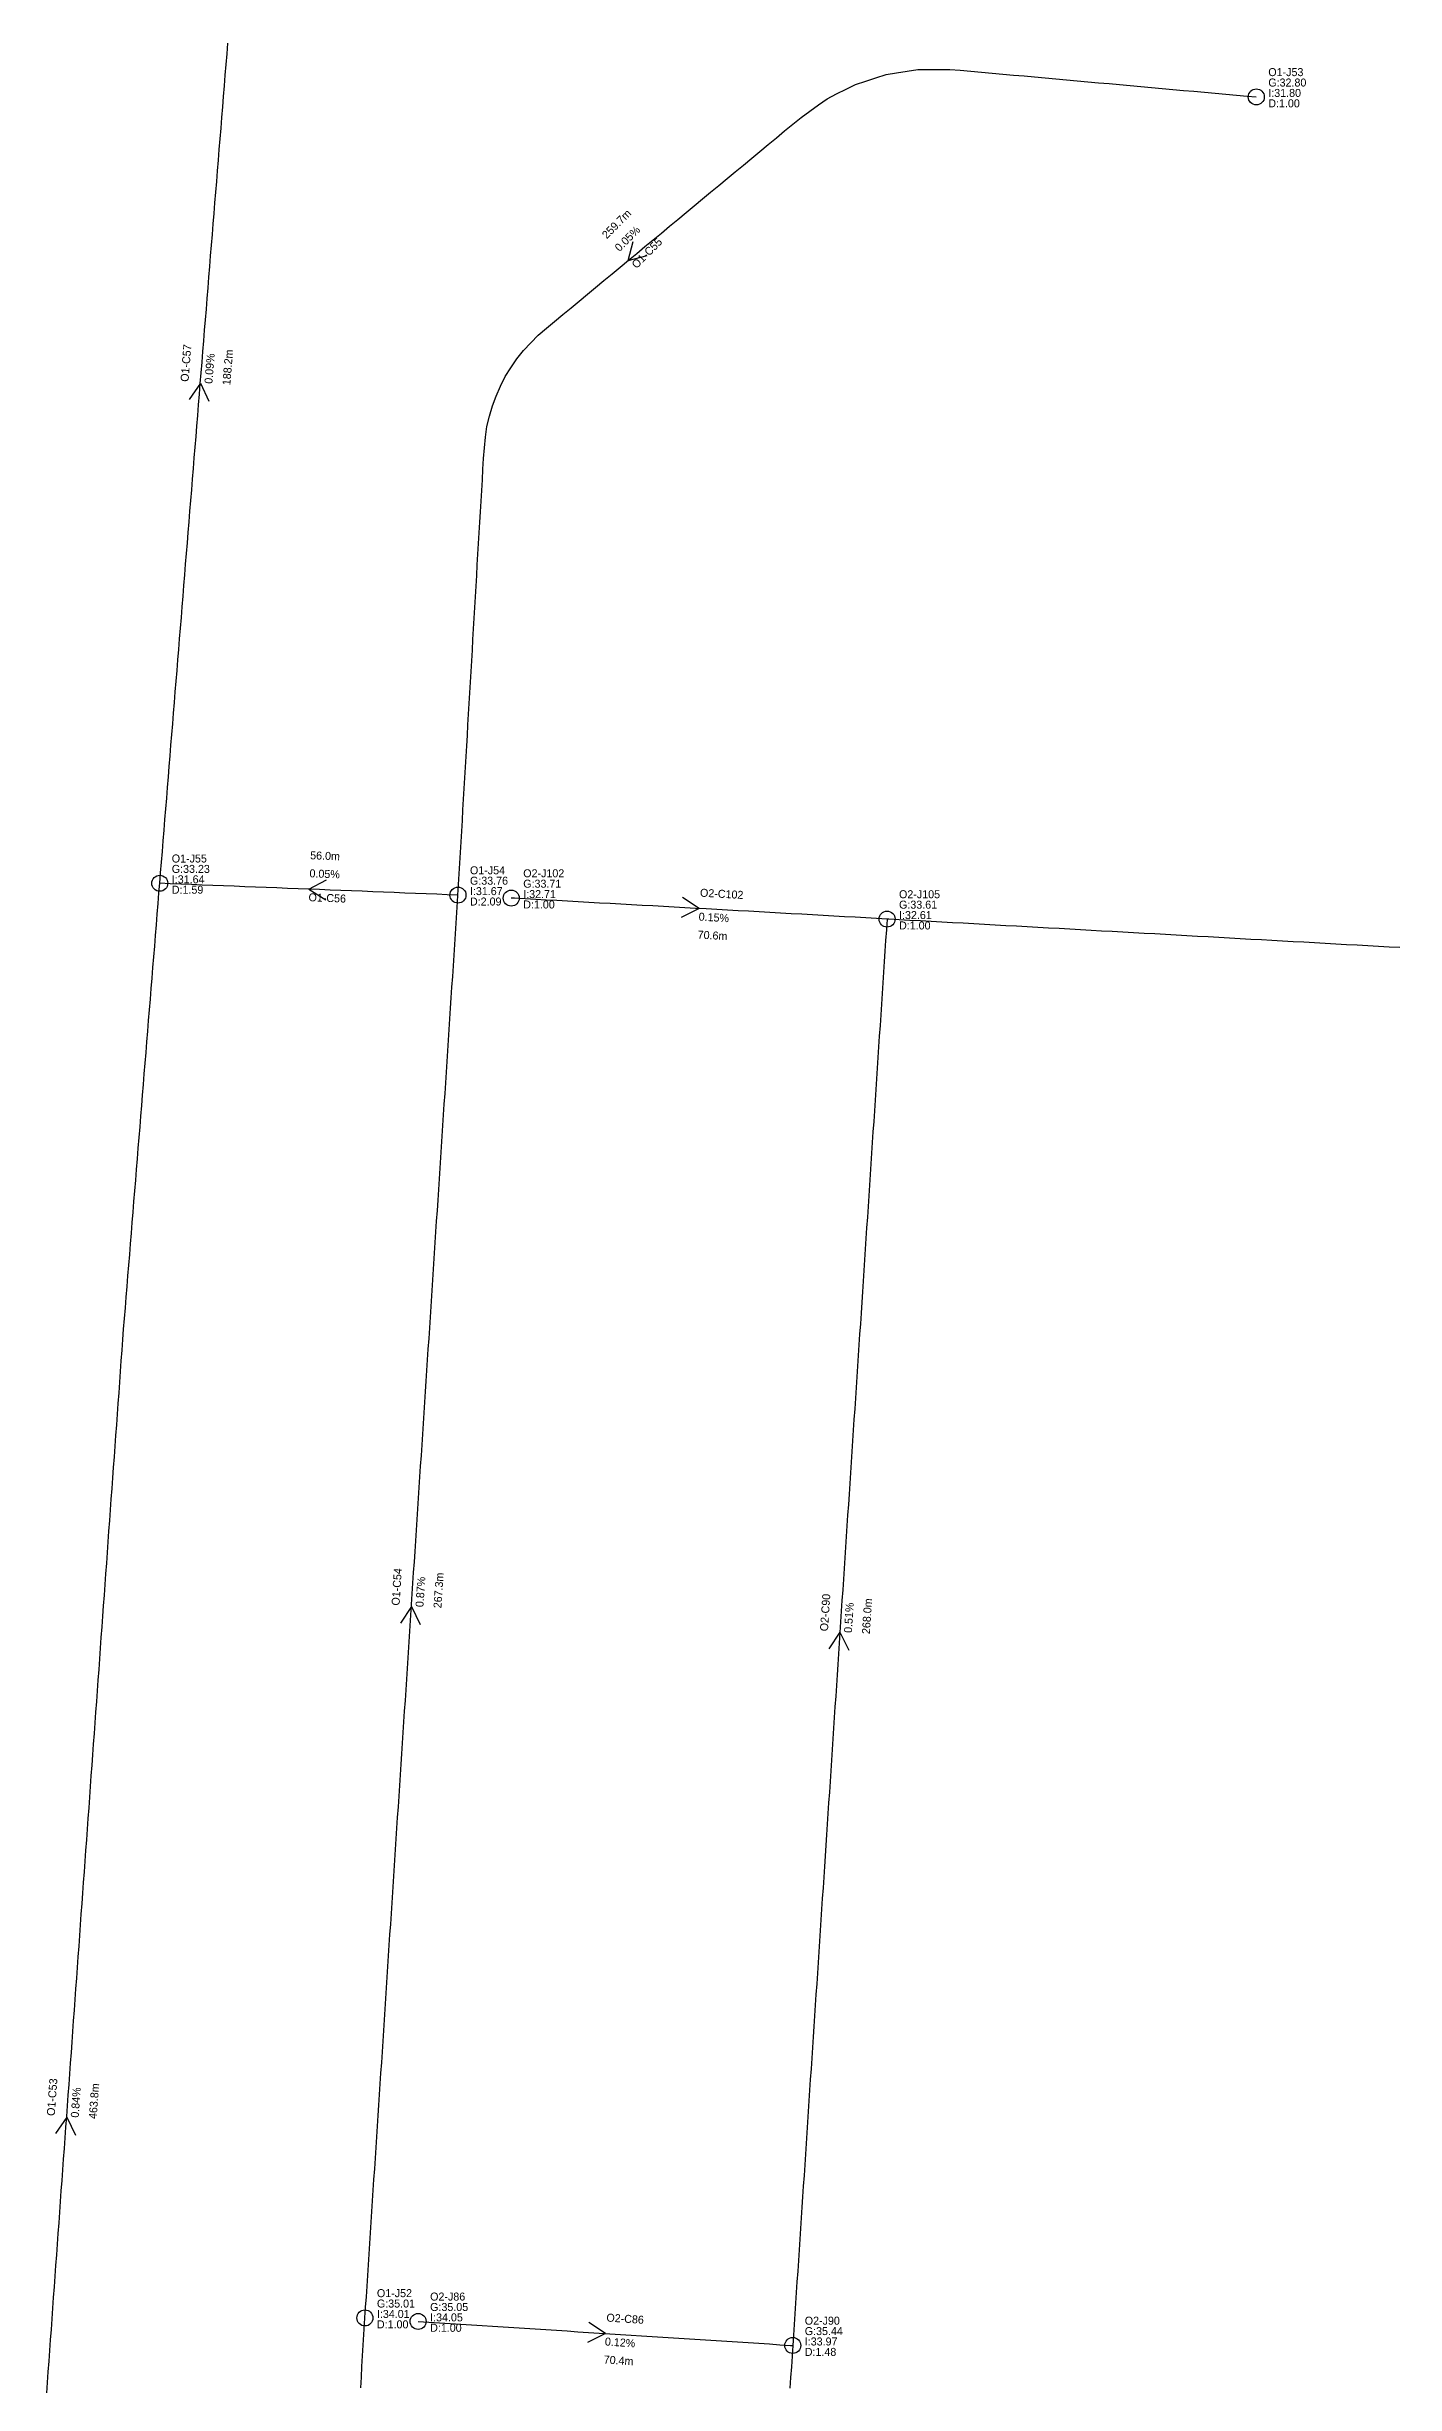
# Model space of a CAD drawing. Header units: metres. Extents: x 607160 to 610559, y 2613470 to 2618337.
# Drawn here: x 607630 to 607883, y 2615825.5 to 2616263.7 of the extents above; entities that cross this region are included whole.
import ezdxf

# ---------------------------------------------------------------- set-up
doc = ezdxf.new("R2010")
doc.units = ezdxf.units.M
for name, color, linetype in [('SW-DRAIN-LABELS', 3, 'Continuous'), ('SW-DRAIN-SUB-01', 1, 'Continuous'), ('SW-DRAIN-SUB-02', 2, 'Continuous'), ('SW-JUNCTIONS', 7, 'Continuous')]:
    doc.layers.add(name, color=color, linetype=linetype)

msp = doc.modelspace()

# ---------------------------------------------------------------- linework, layer by layer
at = {"layer": 'SW-DRAIN-SUB-01'}
for p, q in [((607739.06, 2616223.57), (607740.03, 2616227.19)), ((607739.06, 2616223.57), (607742.68, 2616224.54)), ((607658.86, 2616200.63), (607656.73, 2616197.55)), ((607658.86, 2616200.63), (607660.47, 2616197.24)), ((607679.21, 2616105.76), (607682.53, 2616107.5)), ((607679.21, 2616105.76), (607682.38, 2616103.75)), ((607698.45, 2615971.3), (607696.37, 2615968.18)), ((607698.45, 2615971.3), (607700.11, 2615967.93)), ((607633.79, 2615875.61), (607631.68, 2615872.51)), ((607633.79, 2615875.61), (607635.42, 2615872.24))]:
    msp.add_line(p, q, dxfattribs=at)
for points in [[(607651.25, 2616106.86), (607651.41, 2616108.85), (607651.57, 2616110.84), (607651.74, 2616112.84), (607651.9, 2616114.83), (607652.06, 2616116.82), (607652.22, 2616118.82), (607652.38, 2616120.81), (607652.54, 2616122.8), (607652.71, 2616124.8), (607652.87, 2616126.79), (607653.03, 2616128.78), (607653.19, 2616130.78), (607653.35, 2616132.77), (607653.51, 2616134.76), (607653.68, 2616136.76), (607653.84, 2616138.75), (607654, 2616140.74), (607654.16, 2616142.74), (607654.32, 2616144.73), (607654.49, 2616146.72), (607654.65, 2616148.72), (607654.81, 2616150.71), (607654.97, 2616152.71), (607655.13, 2616154.7), (607655.29, 2616156.69), (607655.46, 2616158.69), (607655.62, 2616160.68), (607655.78, 2616162.67), (607655.94, 2616164.67), (607656.1, 2616166.66), (607656.26, 2616168.65), (607656.43, 2616170.65), (607656.59, 2616172.64), (607656.75, 2616174.63), (607656.91, 2616176.63), (607657.07, 2616178.62), (607657.23, 2616180.61), (607657.4, 2616182.61), (607657.56, 2616184.6), (607657.72, 2616186.59), (607657.88, 2616188.59), (607658.04, 2616190.58), (607658.21, 2616192.57), (607658.37, 2616194.57), (607658.53, 2616196.56), (607658.69, 2616198.55), (607658.85, 2616200.55), (607659.01, 2616202.54), (607659.18, 2616204.53), (607659.34, 2616206.53), (607659.5, 2616208.52), (607659.66, 2616210.52), (607659.82, 2616212.51), (607659.98, 2616214.5), (607660.15, 2616216.5), (607660.31, 2616218.49), (607660.47, 2616220.48), (607660.63, 2616222.48), (607660.79, 2616224.47), (607660.96, 2616226.46), (607661.12, 2616228.46), (607661.28, 2616230.45), (607661.44, 2616232.44), (607661.6, 2616234.44), (607661.76, 2616236.43), (607661.93, 2616238.42), (607662.09, 2616240.42), (607662.25, 2616242.41), (607662.41, 2616244.4), (607662.57, 2616246.4), (607662.73, 2616248.39), (607662.9, 2616250.38), (607663.06, 2616252.38), (607663.22, 2616254.37), (607663.38, 2616256.36), (607663.54, 2616258.36), (607663.7, 2616260.35), (607663.87, 2616262.34), (607664.03, 2616264.34)], [(607707.17, 2616104.65), (607707.29, 2616106.64), (607707.41, 2616108.64), (607707.52, 2616110.63), (607707.64, 2616112.63), (607707.76, 2616114.63), (607707.88, 2616116.62), (607707.99, 2616118.62), (607708.11, 2616120.62), (607708.23, 2616122.61), (607708.34, 2616124.61), (607708.46, 2616126.61), (607708.58, 2616128.6), (607708.69, 2616130.6), (607708.81, 2616132.6), (607708.93, 2616134.59), (607709.05, 2616136.59), (607709.16, 2616138.59), (607709.28, 2616140.58), (607709.4, 2616142.58), (607709.51, 2616144.58), (607709.63, 2616146.57), (607709.75, 2616148.57), (607709.87, 2616150.57), (607709.98, 2616152.56), (607710.1, 2616154.56), (607710.22, 2616156.56), (607710.33, 2616158.55), (607710.45, 2616160.55), (607710.57, 2616162.55), (607710.69, 2616164.54), (607710.8, 2616166.54), (607710.92, 2616168.54), (607711.04, 2616170.53), (607711.15, 2616172.53), (607711.27, 2616174.53), (607711.39, 2616176.52), (607711.5, 2616178.52), (607711.62, 2616180.51), (607711.74, 2616182.51), (607711.86, 2616184.51), (607711.97, 2616186.5), (607712.14, 2616188.5), (607712.34, 2616190.49), (607712.57, 2616192.47), (607713.09, 2616194.4), (607713.62, 2616196.33), (607714.32, 2616198.2), (607715.15, 2616200.02), (607715.99, 2616201.83), (607717.11, 2616203.49), (607718.22, 2616205.15), (607719.47, 2616206.71), (607720.84, 2616208.16), (607722.21, 2616209.62), (607723.75, 2616210.9), (607725.29, 2616212.18), (607726.83, 2616213.45), (607728.37, 2616214.73), (607729.91, 2616216), (607731.45, 2616217.28), (607732.99, 2616218.55), (607734.53, 2616219.83), (607736.07, 2616221.1), (607737.61, 2616222.38), (607739.15, 2616223.65), (607740.69, 2616224.93), (607742.24, 2616226.2), (607743.78, 2616227.48), (607745.32, 2616228.75), (607746.86, 2616230.03), (607748.4, 2616231.3), (607749.94, 2616232.58), (607751.48, 2616233.85), (607753.02, 2616235.13), (607754.56, 2616236.4), (607756.1, 2616237.68), (607757.64, 2616238.95), (607759.18, 2616240.23), (607760.73, 2616241.5), (607762.27, 2616242.78), (607763.81, 2616244.05), (607765.35, 2616245.33), (607766.89, 2616246.6), (607768.43, 2616247.88), (607769.97, 2616249.15), (607771.52, 2616250.42), (607773.14, 2616251.59), (607774.76, 2616252.75), (607776.4, 2616253.91), (607778.18, 2616254.81), (607779.97, 2616255.71), (607781.75, 2616256.61), (607783.66, 2616257.22), (607785.56, 2616257.84), (607787.46, 2616258.45), (607789.44, 2616258.77), (607791.41, 2616259.08), (607793.39, 2616259.39), (607795.39, 2616259.42), (607797.39, 2616259.42), (607799.39, 2616259.42), (607801.38, 2616259.26), (607803.37, 2616259.08), (607805.36, 2616258.9), (607807.36, 2616258.72), (607809.35, 2616258.54), (607811.34, 2616258.37), (607813.33, 2616258.19), (607815.32, 2616258.01), (607817.32, 2616257.83), (607819.31, 2616257.65), (607821.3, 2616257.47), (607823.29, 2616257.29), (607825.28, 2616257.11), (607827.28, 2616256.93), (607829.27, 2616256.75), (607831.26, 2616256.57), (607833.25, 2616256.39), (607835.24, 2616256.21), (607837.23, 2616256.03), (607839.23, 2616255.85), (607841.22, 2616255.67), (607843.21, 2616255.49), (607845.2, 2616255.31), (607847.19, 2616255.14), (607849.19, 2616254.96), (607851.18, 2616254.78), (607853.17, 2616254.6), (607855.16, 2616254.42), (607856.89, 2616254.26)], [(607630.04, 2615823.85), (607630.19, 2615825.84), (607630.33, 2615827.84), (607630.48, 2615829.83), (607630.62, 2615831.83), (607630.77, 2615833.82), (607630.91, 2615835.81), (607631.05, 2615837.81), (607631.2, 2615839.8), (607631.34, 2615841.8), (607631.49, 2615843.79), (607631.63, 2615845.79), (607631.78, 2615847.78), (607631.92, 2615849.78), (607632.06, 2615851.77), (607632.21, 2615853.77), (607632.35, 2615855.76), (607632.5, 2615857.76), (607632.64, 2615859.75), (607632.78, 2615861.75), (607632.93, 2615863.74), (607633.07, 2615865.74), (607633.22, 2615867.73), (607633.36, 2615869.73), (607633.51, 2615871.72), (607633.65, 2615873.72), (607633.79, 2615875.71), (607633.94, 2615877.71), (607634.08, 2615879.7), (607634.23, 2615881.7), (607634.37, 2615883.69), (607634.51, 2615885.68), (607634.66, 2615887.68), (607634.8, 2615889.67), (607634.95, 2615891.67), (607635.09, 2615893.66), (607635.24, 2615895.66), (607635.38, 2615897.65), (607635.52, 2615899.65), (607635.67, 2615901.64), (607635.81, 2615903.64), (607635.96, 2615905.63), (607636.1, 2615907.63), (607636.25, 2615909.62), (607636.39, 2615911.62), (607636.53, 2615913.61), (607636.68, 2615915.61), (607636.82, 2615917.6), (607636.97, 2615919.6), (607637.11, 2615921.59), (607637.25, 2615923.59), (607637.4, 2615925.58), (607637.54, 2615927.58), (607637.69, 2615929.57), (607637.83, 2615931.56), (607637.98, 2615933.56), (607638.12, 2615935.55), (607638.26, 2615937.55), (607638.41, 2615939.54), (607638.55, 2615941.54), (607638.7, 2615943.53), (607638.84, 2615945.53), (607638.98, 2615947.52), (607639.13, 2615949.52), (607639.27, 2615951.51), (607639.42, 2615953.51), (607639.56, 2615955.5), (607639.71, 2615957.5), (607639.85, 2615959.49), (607639.99, 2615961.49), (607640.14, 2615963.48), (607640.28, 2615965.48), (607640.43, 2615967.47), (607640.57, 2615969.47), (607640.72, 2615971.46), (607640.86, 2615973.46), (607641, 2615975.45), (607641.15, 2615977.45), (607641.29, 2615979.44), (607641.44, 2615981.43), (607641.58, 2615983.43), (607641.72, 2615985.42), (607641.87, 2615987.42), (607642.01, 2615989.41), (607642.16, 2615991.41), (607642.3, 2615993.4), (607642.45, 2615995.4), (607642.59, 2615997.39), (607642.73, 2615999.39), (607642.88, 2616001.38), (607643.02, 2616003.38), (607643.17, 2616005.37), (607643.31, 2616007.37), (607643.45, 2616009.36), (607643.6, 2616011.36), (607643.74, 2616013.35), (607643.89, 2616015.35), (607644.03, 2616017.34), (607644.18, 2616019.34), (607644.32, 2616021.33), (607644.47, 2616023.32), (607644.63, 2616025.32), (607644.8, 2616027.31), (607644.96, 2616029.31), (607645.12, 2616031.3), (607645.28, 2616033.29), (607645.44, 2616035.29), (607645.6, 2616037.28), (607645.77, 2616039.27), (607645.93, 2616041.27), (607646.09, 2616043.26), (607646.25, 2616045.25), (607646.41, 2616047.25), (607646.58, 2616049.24), (607646.74, 2616051.23), (607646.9, 2616053.23), (607647.06, 2616055.22), (607647.22, 2616057.21), (607647.38, 2616059.21), (607647.55, 2616061.2), (607647.71, 2616063.19), (607647.87, 2616065.19), (607648.03, 2616067.18), (607648.19, 2616069.17), (607648.35, 2616071.17), (607648.52, 2616073.16), (607648.68, 2616075.15), (607648.84, 2616077.15), (607649, 2616079.14), (607649.16, 2616081.13), (607649.32, 2616083.13), (607649.49, 2616085.12), (607649.65, 2616087.12), (607649.81, 2616089.11), (607649.97, 2616091.1), (607650.13, 2616093.1), (607650.3, 2616095.09), (607650.46, 2616097.08), (607650.62, 2616099.08), (607650.78, 2616101.07), (607650.94, 2616103.06), (607651.1, 2616105.06), (607651.25, 2616106.86)], [(607707.17, 2616104.65), (607705.17, 2616104.72), (607703.18, 2616104.8), (607701.18, 2616104.88), (607699.18, 2616104.96), (607697.18, 2616105.04), (607695.18, 2616105.12), (607693.18, 2616105.2), (607691.19, 2616105.28), (607689.19, 2616105.36), (607687.19, 2616105.44), (607685.19, 2616105.52), (607683.19, 2616105.6), (607681.19, 2616105.68), (607679.19, 2616105.76), (607677.2, 2616105.84), (607675.2, 2616105.91), (607673.2, 2616105.99), (607671.2, 2616106.07), (607669.2, 2616106.15), (607667.2, 2616106.23), (607665.21, 2616106.31), (607663.21, 2616106.39), (607661.21, 2616106.46), (607659.21, 2616106.54), (607657.21, 2616106.62), (607655.21, 2616106.7), (607653.22, 2616106.78), (607651.25, 2616106.86)], [(607689.72, 2615837.95), (607689.85, 2615839.95), (607689.99, 2615841.94), (607690.12, 2615843.94), (607690.25, 2615845.93), (607690.38, 2615847.93), (607690.51, 2615849.92), (607690.64, 2615851.92), (607690.77, 2615853.92), (607690.9, 2615855.91), (607691.03, 2615857.91), (607691.16, 2615859.9), (607691.29, 2615861.9), (607691.42, 2615863.89), (607691.55, 2615865.89), (607691.68, 2615867.89), (607691.81, 2615869.88), (607691.94, 2615871.88), (607692.07, 2615873.87), (607692.2, 2615875.87), (607692.34, 2615877.86), (607692.47, 2615879.86), (607692.6, 2615881.86), (607692.73, 2615883.85), (607692.86, 2615885.85), (607692.99, 2615887.84), (607693.12, 2615889.84), (607693.25, 2615891.83), (607693.38, 2615893.83), (607693.51, 2615895.83), (607693.64, 2615897.82), (607693.77, 2615899.82), (607693.9, 2615901.81), (607694.03, 2615903.81), (607694.16, 2615905.8), (607694.29, 2615907.8), (607694.42, 2615909.8), (607694.56, 2615911.79), (607694.69, 2615913.79), (607694.82, 2615915.78), (607694.95, 2615917.78), (607695.08, 2615919.78), (607695.21, 2615921.77), (607695.34, 2615923.77), (607695.47, 2615925.76), (607695.6, 2615927.76), (607695.73, 2615929.75), (607695.86, 2615931.75), (607695.99, 2615933.75), (607696.12, 2615935.74), (607696.25, 2615937.74), (607696.38, 2615939.73), (607696.51, 2615941.73), (607696.64, 2615943.72), (607696.77, 2615945.72), (607696.91, 2615947.72), (607697.04, 2615949.71), (607697.17, 2615951.71), (607697.3, 2615953.7), (607697.43, 2615955.7), (607697.56, 2615957.69), (607697.69, 2615959.69), (607697.82, 2615961.69), (607697.95, 2615963.68), (607698.08, 2615965.68), (607698.21, 2615967.67), (607698.34, 2615969.67), (607698.47, 2615971.66), (607698.6, 2615973.66), (607698.73, 2615975.66), (607698.86, 2615977.65), (607698.99, 2615979.65), (607699.13, 2615981.64), (607699.26, 2615983.64), (607699.39, 2615985.63), (607699.52, 2615987.63), (607699.65, 2615989.63), (607699.78, 2615991.62), (607699.91, 2615993.62), (607700.04, 2615995.61), (607700.17, 2615997.61), (607700.3, 2615999.6), (607700.43, 2616001.6), (607700.56, 2616003.6), (607700.69, 2616005.59), (607700.82, 2616007.59), (607700.95, 2616009.58), (607701.08, 2616011.58), (607701.21, 2616013.57), (607701.35, 2616015.57), (607701.48, 2616017.57), (607701.61, 2616019.56), (607701.74, 2616021.56), (607701.87, 2616023.55), (607702, 2616025.55), (607702.13, 2616027.54), (607702.26, 2616029.54), (607702.39, 2616031.54), (607702.52, 2616033.53), (607702.65, 2616035.53), (607702.78, 2616037.52), (607702.91, 2616039.52), (607703.04, 2616041.51), (607703.17, 2616043.51), (607703.3, 2616045.51), (607703.43, 2616047.5), (607703.56, 2616049.5), (607703.7, 2616051.49), (607703.83, 2616053.49), (607703.96, 2616055.48), (607704.09, 2616057.48), (607704.22, 2616059.48), (607704.35, 2616061.47), (607704.48, 2616063.47), (607704.61, 2616065.46), (607704.74, 2616067.46), (607704.87, 2616069.46), (607705, 2616071.45), (607705.13, 2616073.45), (607705.26, 2616075.44), (607705.39, 2616077.44), (607705.52, 2616079.43), (607705.65, 2616081.43), (607705.78, 2616083.43), (607705.92, 2616085.42), (607706.05, 2616087.42), (607706.18, 2616089.41), (607706.31, 2616091.41), (607706.44, 2616093.4), (607706.57, 2616095.4), (607706.7, 2616097.4), (607706.83, 2616099.39), (607706.96, 2616101.39), (607707.09, 2616103.38), (607707.17, 2616104.65)], [(607688.93, 2615824.84), (607689.05, 2615826.84), (607689.17, 2615828.83), (607689.29, 2615830.83), (607689.41, 2615832.82), (607689.53, 2615834.82), (607689.66, 2615836.82), (607689.72, 2615837.95)]]:
    msp.add_lwpolyline(points, dxfattribs=at)
at = {"layer": 'SW-DRAIN-SUB-02'}
for p, q in [((607752.4, 2616102.12), (607749.05, 2616100.43)), ((607752.4, 2616102.12), (607749.26, 2616104.18)), ((607778.8, 2615966.47), (607776.71, 2615963.36)), ((607778.8, 2615966.47), (607780.46, 2615963.11)), ((607734.83, 2615835.05), (607731.47, 2615833.38)), ((607734.83, 2615835.05), (607731.71, 2615837.13))]:
    msp.add_line(p, q, dxfattribs=at)
for points in [[(607787.64, 2616100.16), (607785.65, 2616100.27), (607783.65, 2616100.38), (607781.65, 2616100.49), (607779.66, 2616100.6), (607777.66, 2616100.71), (607775.66, 2616100.83), (607773.67, 2616100.94), (607771.67, 2616101.05), (607769.67, 2616101.16), (607767.67, 2616101.27), (607765.68, 2616101.38), (607763.68, 2616101.49), (607761.68, 2616101.61), (607759.69, 2616101.72), (607757.69, 2616101.83), (607755.69, 2616101.94), (607753.7, 2616102.05), (607751.7, 2616102.16), (607749.7, 2616102.27), (607747.71, 2616102.39), (607745.71, 2616102.5), (607743.71, 2616102.61), (607741.71, 2616102.72), (607739.72, 2616102.83), (607737.72, 2616102.94), (607735.72, 2616103.05), (607733.73, 2616103.16), (607731.73, 2616103.28), (607729.73, 2616103.39), (607727.74, 2616103.5), (607725.74, 2616103.61), (607723.74, 2616103.72), (607721.75, 2616103.83), (607719.75, 2616103.94), (607717.75, 2616104.06), (607717.16, 2616104.09)], [(607787.64, 2616100.16), (607787.51, 2616098.16), (607787.38, 2616096.17), (607787.25, 2616094.17), (607787.12, 2616092.18), (607786.98, 2616090.18), (607786.85, 2616088.18), (607786.72, 2616086.19), (607786.59, 2616084.19), (607786.46, 2616082.2), (607786.32, 2616080.2), (607786.19, 2616078.21), (607786.06, 2616076.21), (607785.93, 2616074.21), (607785.8, 2616072.22), (607785.66, 2616070.22), (607785.53, 2616068.23), (607785.4, 2616066.23), (607785.27, 2616064.24), (607785.14, 2616062.24), (607785, 2616060.25), (607784.87, 2616058.25), (607784.74, 2616056.25), (607784.61, 2616054.26), (607784.47, 2616052.26), (607784.34, 2616050.27), (607784.21, 2616048.27), (607784.08, 2616046.28), (607783.95, 2616044.28), (607783.81, 2616042.28), (607783.68, 2616040.29), (607783.55, 2616038.29), (607783.42, 2616036.3), (607783.29, 2616034.3), (607783.15, 2616032.31), (607783.02, 2616030.31), (607782.89, 2616028.32), (607782.76, 2616026.32), (607782.63, 2616024.32), (607782.49, 2616022.33), (607782.36, 2616020.33), (607782.23, 2616018.34), (607782.1, 2616016.34), (607781.97, 2616014.35), (607781.83, 2616012.35), (607781.7, 2616010.35), (607781.57, 2616008.36), (607781.44, 2616006.36), (607781.31, 2616004.37), (607781.17, 2616002.37), (607781.04, 2616000.38), (607780.91, 2615998.38), (607780.78, 2615996.38), (607780.65, 2615994.39), (607780.51, 2615992.39), (607780.38, 2615990.4), (607780.25, 2615988.4), (607780.12, 2615986.41), (607779.99, 2615984.41), (607779.85, 2615982.42), (607779.72, 2615980.42), (607779.59, 2615978.42), (607779.46, 2615976.43), (607779.33, 2615974.43), (607779.19, 2615972.44), (607779.06, 2615970.44), (607778.93, 2615968.45), (607778.8, 2615966.45), (607778.67, 2615964.45), (607778.53, 2615962.46), (607778.4, 2615960.46), (607778.27, 2615958.47), (607778.14, 2615956.47), (607778.01, 2615954.48), (607777.87, 2615952.48), (607777.74, 2615950.49), (607777.61, 2615948.49), (607777.48, 2615946.49), (607777.35, 2615944.5), (607777.21, 2615942.5), (607777.08, 2615940.51), (607776.95, 2615938.51), (607776.82, 2615936.52), (607776.69, 2615934.52), (607776.55, 2615932.52), (607776.42, 2615930.53), (607776.29, 2615928.53), (607776.16, 2615926.54), (607776.03, 2615924.54), (607775.89, 2615922.55), (607775.76, 2615920.55), (607775.63, 2615918.56), (607775.5, 2615916.56), (607775.37, 2615914.56), (607775.23, 2615912.57), (607775.1, 2615910.57), (607774.97, 2615908.58), (607774.84, 2615906.58), (607774.71, 2615904.59), (607774.57, 2615902.59), (607774.44, 2615900.59), (607774.31, 2615898.6), (607774.18, 2615896.6), (607774.05, 2615894.61), (607773.91, 2615892.61), (607773.78, 2615890.62), (607773.65, 2615888.62), (607773.52, 2615886.62), (607773.39, 2615884.63), (607773.25, 2615882.63), (607773.12, 2615880.64), (607772.99, 2615878.64), (607772.86, 2615876.65), (607772.73, 2615874.65), (607772.59, 2615872.66), (607772.46, 2615870.66), (607772.33, 2615868.66), (607772.2, 2615866.67), (607772.07, 2615864.67), (607771.93, 2615862.68), (607771.8, 2615860.68), (607771.67, 2615858.69), (607771.54, 2615856.69), (607771.41, 2615854.69), (607771.27, 2615852.7), (607771.14, 2615850.7), (607771.01, 2615848.71), (607770.88, 2615846.71), (607770.75, 2615844.72), (607770.61, 2615842.72), (607770.48, 2615840.73), (607770.35, 2615838.73), (607770.22, 2615836.73), (607770.09, 2615834.74), (607769.96, 2615832.79)], [(607883.8, 2616094.8), (607881.8, 2616094.91), (607879.8, 2616095.02), (607877.81, 2616095.13), (607875.81, 2616095.24), (607873.81, 2616095.35), (607871.82, 2616095.47), (607869.82, 2616095.58), (607867.82, 2616095.69), (607865.82, 2616095.8), (607863.83, 2616095.91), (607861.83, 2616096.02), (607859.83, 2616096.13), (607857.84, 2616096.24), (607855.84, 2616096.36), (607853.84, 2616096.47), (607851.85, 2616096.58), (607849.85, 2616096.69), (607847.85, 2616096.8), (607845.86, 2616096.91), (607843.86, 2616097.02), (607841.86, 2616097.14), (607839.86, 2616097.25), (607837.87, 2616097.36), (607835.87, 2616097.47), (607833.87, 2616097.58), (607831.88, 2616097.69), (607829.88, 2616097.8), (607827.88, 2616097.91), (607825.89, 2616098.03), (607823.89, 2616098.14), (607821.89, 2616098.25), (607819.9, 2616098.36), (607817.9, 2616098.47), (607815.9, 2616098.58), (607813.91, 2616098.69), (607811.91, 2616098.81), (607809.91, 2616098.92), (607807.91, 2616099.03), (607805.92, 2616099.14), (607803.92, 2616099.25), (607801.92, 2616099.36), (607799.93, 2616099.47), (607797.93, 2616099.58), (607795.93, 2616099.7), (607793.94, 2616099.81), (607791.94, 2616099.92), (607789.94, 2616100.03), (607787.95, 2616100.14), (607787.64, 2616100.16)], [(607699.7, 2615837.31), (607699.7, 2615837.31), (607701.7, 2615837.18), (607703.7, 2615837.05), (607705.69, 2615836.92), (607707.69, 2615836.79), (607709.68, 2615836.67), (607711.68, 2615836.54), (607713.67, 2615836.41), (607715.67, 2615836.28), (607717.67, 2615836.15), (607719.66, 2615836.02), (607721.66, 2615835.89), (607723.65, 2615835.77), (607725.65, 2615835.64), (607727.65, 2615835.51), (607729.64, 2615835.38), (607731.64, 2615835.25), (607733.63, 2615835.12), (607735.63, 2615835), (607737.62, 2615834.87), (607739.62, 2615834.74), (607741.62, 2615834.61), (607743.61, 2615834.48), (607745.61, 2615834.35), (607747.6, 2615834.22), (607749.6, 2615834.1), (607751.6, 2615833.97), (607753.59, 2615833.84), (607755.59, 2615833.71), (607757.58, 2615833.58), (607759.58, 2615833.45), (607761.58, 2615833.33), (607763.57, 2615833.2), (607765.57, 2615833.07), (607767.56, 2615832.94), (607769.56, 2615832.81), (607769.96, 2615832.79)], [(607769.96, 2615832.79), (607769.82, 2615830.79), (607769.69, 2615828.79), (607769.56, 2615826.8), (607769.43, 2615824.8)]]:
    msp.add_lwpolyline(points, dxfattribs=at)
at = {"layer": 'SW-JUNCTIONS'}
for centre in [(607856.89, 2616254.26), (607651.25, 2616106.86), (607707.17, 2616104.65), (607717.16, 2616104.09), (607787.64, 2616100.16), (607689.72, 2615837.95), (607699.7, 2615837.31), (607769.96, 2615832.79)]:
    msp.add_circle(centre, 1.5, dxfattribs=at)

# ---------------------------------------------------------------- texts
at = {"layer": 'SW-DRAIN-LABELS', "color": 7}
for s, p in [('O1-J53', (607859.14, 2616258.16)), ('G:32.80', (607859.14, 2616256.21)), ('O1-J55', (607653.5, 2616110.76)), ('G:33.23', (607653.5, 2616108.81)), ('O1-J54', (607709.42, 2616108.55)), ('O2-J102', (607719.41, 2616107.99)), ('G:33.76', (607709.42, 2616106.6)), ('G:33.71', (607719.41, 2616106.04)), ('O2-J105', (607789.89, 2616104.06)), ('G:33.61', (607789.89, 2616102.11)), ('O1-J52', (607691.97, 2615841.85)), ('O2-J86', (607701.95, 2615841.21)), ('G:35.01', (607691.97, 2615839.9)), ('G:35.05', (607701.95, 2615839.26)), ('O2-J90', (607772.21, 2615836.69)), ('G:35.44', (607772.21, 2615834.74))]:
    msp.add_text(s, height=1.5, dxfattribs=at).set_placement(p)
at = {"layer": 'SW-DRAIN-LABELS', "color": 6}
for s, p in [('D:1.00', (607859.14, 2616252.31)), ('D:1.59', (607653.5, 2616104.91)), ('D:2.09', (607709.42, 2616102.7)), ('D:1.00', (607719.41, 2616102.14)), ('D:1.00', (607789.89, 2616098.21)), ('D:1.00', (607691.97, 2615836)), ('D:1.00', (607701.95, 2615835.36)), ('D:1.48', (607772.21, 2615830.84))]:
    msp.add_text(s, height=1.5, dxfattribs=at).set_placement(p)
at = {"layer": 'SW-DRAIN-LABELS', "color": 4}
for s, p in [('I:31.80', (607859.14, 2616254.26)), ('I:31.64', (607653.5, 2616106.86)), ('I:31.67', (607709.42, 2616104.65)), ('I:32.71', (607719.41, 2616104.09)), ('I:32.61', (607789.89, 2616100.16)), ('I:34.01', (607691.97, 2615837.95)), ('I:34.05', (607701.95, 2615837.31)), ('I:33.97', (607772.21, 2615832.79))]:
    msp.add_text(s, height=1.5, dxfattribs=at).set_placement(p)
at = {"layer": 'SW-DRAIN-LABELS', "color": 2}
for s, rotation, p in [('259.7m', 44.9802, (607735.08, 2616227.55)), ('0.05%', 44.9802, (607737.47, 2616225.16)), ('0.09%', 85.3613, (607661.1, 2616200.45)), ('188.2m', 85.3613, (607664.47, 2616200.18)), ('0.05%', -2.2639, (607679.3, 2616108)), ('56.0m', -2.2639, (607679.43, 2616111.38)), ('0.15%', -3.1915, (607752.28, 2616099.88)), ('70.6m', -3.1915, (607752.09, 2616096.51)), ('267.3m', 86.2567, (607704.06, 2615970.93)), ('0.87%', 86.2567, (607700.69, 2615971.15)), ('0.51%', 86.2153, (607781.04, 2615966.32)), ('268.0m', 86.2153, (607784.41, 2615966.1)), ('0.84%', 85.7725, (607636.03, 2615875.45)), ('463.8m', 85.7725, (607639.4, 2615875.2)), ('0.12%', -3.683, (607734.69, 2615832.8)), ('70.4m', -3.683, (607734.47, 2615829.43))]:
    msp.add_text(s, height=1.5, rotation=rotation, dxfattribs=at).set_placement(p)
at = {"layer": 'SW-DRAIN-LABELS', "color": 3}
for s, rotation, p in [('O1-C55', 44.9802, (607740.65, 2616221.98)), ('O1-C57', 85.3613, (607656.62, 2616200.82)), ('O1-C56', -2.2639, (607679.12, 2616103.51)), ('O2-C102', -3.1915, (607752.53, 2616104.37)), ('O1-C54', 86.2567, (607696.2, 2615971.44)), ('O2-C90', 86.2153, (607776.55, 2615966.62)), ('O1-C53', 85.7725, (607631.54, 2615875.78)), ('O2-C86', -3.683, (607734.97, 2615837.29))]:
    msp.add_text(s, height=1.5, rotation=rotation, dxfattribs=at).set_placement(p)

doc.saveas('drawing.dxf')
